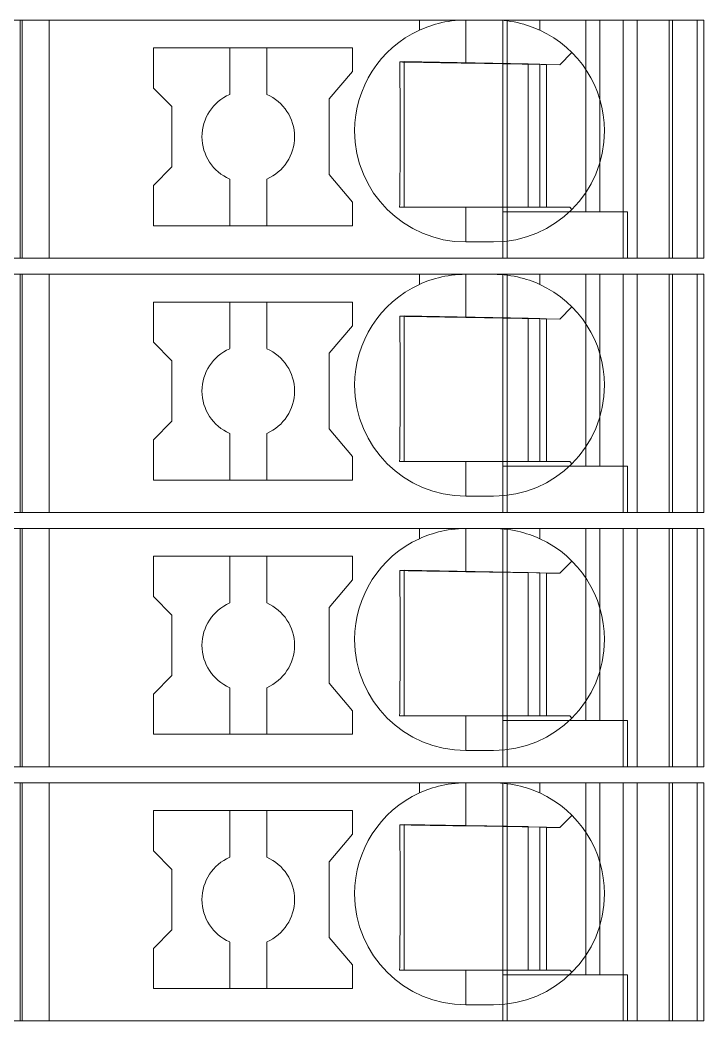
# Model space of a CAD drawing. Header units: millimetres. Extents: x 0 to 1680, y 0 to 1188.
# Drawn here: x 954.37 to 969.15, y 424.85 to 446.5 of the extents above; entities that cross this region are included whole.
import ezdxf
from ezdxf.enums import TextEntityAlignment as Align

# ---------------------------------------------------------------- set-up
doc = ezdxf.new("R2010")
doc.units = ezdxf.units.MM
for name, color, linetype, lineweight in [('EPLAN309', 5, 'Continuous', 5), ('EPLAN493', 5, 'Continuous', 5), ('MAIN-1', 7, 'Continuous', 5), ('MAIN-2', 7, 'Continuous', 5)]:
    doc.layers.add(name, color=color, linetype=linetype, lineweight=lineweight)
doc.styles.add('Tahoma', font='')
doc.styles.get('Tahoma').set_extended_font_data('Tahoma')

# ---------------------------------------------------------------- blocks, each defined once
blk = doc.blocks.new('EPLSYM_LibrarySPECIAL_Symbol12_Variant0_Placement8_32')
at = {"layer": 'EPLAN309', "lineweight": 13, "ltscale": 16}
blk.add_lwpolyline([(0, -5.15), (68.15, -5.15), (68.15, 0), (0, 0)], close=True, dxfattribs=at)
at = {"layer": 'EPLAN493', "color": 5, "style": 'Tahoma'}
blk.add_attdef('17_20450', text='', height=2.3478, dxfattribs=at).set_placement((0, -21.83478), align=Align.MIDDLE_RIGHT)
blk = doc.blocks.new('EPLSYM_LibrarySPECIAL_Symbol12_Variant0_Placement8_33')
at = {"layer": 'EPLAN309', "lineweight": 13, "ltscale": 16}
blk.add_lwpolyline([(0, -5.15), (68.15, -5.15), (68.15, 0), (0, 0)], close=True, dxfattribs=at)
at = {"layer": 'EPLAN493', "color": 5, "style": 'Tahoma'}
blk.add_attdef('17_20450', text='', height=2.3478, dxfattribs=at).set_placement((0, -21.83478), align=Align.MIDDLE_RIGHT)
blk = doc.blocks.new('EPLSYM_LibrarySPECIAL_Symbol12_Variant0_Placement8_34')
at = {"layer": 'EPLAN309', "lineweight": 13, "ltscale": 16}
blk.add_lwpolyline([(0, -5.15), (68.15, -5.15), (68.15, 0), (0, 0)], close=True, dxfattribs=at)
at = {"layer": 'EPLAN493', "color": 5, "style": 'Tahoma'}
blk.add_attdef('17_20450', text='', height=2.3478, dxfattribs=at).set_placement((0, -21.83478), align=Align.MIDDLE_RIGHT)
blk = doc.blocks.new('EPLSYM_LibrarySPECIAL_Symbol12_Variant0_Placement8_35')
at = {"layer": 'EPLAN309', "lineweight": 13, "ltscale": 16}
blk.add_lwpolyline([(0, -5.15), (68.15, -5.15), (68.15, 0), (0, 0)], close=True, dxfattribs=at)
at = {"layer": 'EPLAN493', "color": 5, "style": 'Tahoma'}
blk.add_attdef('17_20450', text='', height=2.3478, dxfattribs=at).set_placement((0, -21.83478), align=Align.MIDDLE_RIGHT)

msp = doc.modelspace()

# ---------------------------------------------------------------- linework, layer by layer
at = {"layer": 'MAIN-1'}
for p, q in [((955, 446.5), (954.367, 446.5)), ((954.367, 441.35), (954.367, 446.5)), ((955, 446.5), (963, 446.5)), ((955, 441.35), (955, 446.5)), ((963, 446.5), (964, 446.5)), ((963, 446.282), (963, 446.5)), ((963.413, 446.427), (963.347, 446.409)), ((963.481, 446.443), (963.413, 446.427)), ((963.551, 446.458), (963.481, 446.443)), ((963.622, 446.47), (963.551, 446.458)), ((963.696, 446.481), (963.622, 446.47)), ((963.771, 446.489), (963.696, 446.481)), ((963.847, 446.495), (963.771, 446.489)), ((963.923, 446.499), (963.847, 446.495)), ((964, 446.5), (963.923, 446.499)), ((964, 445.568), (964, 446.5)), ((964, 446.5), (964.6, 446.5)), ((964.6, 446.5), (964.677, 446.499)), ((965.6, 446.5), (964.6, 446.5)), ((964.677, 446.499), (964.753, 446.495)), ((964.753, 446.495), (964.829, 446.489)), ((964.829, 446.489), (964.904, 446.481)), ((964.904, 446.481), (964.978, 446.47)), ((964.978, 446.47), (965.049, 446.458)), ((965.049, 446.458), (965.119, 446.443)), ((965.119, 446.443), (965.187, 446.427)), ((965.187, 446.427), (965.253, 446.409)), ((965.6, 446.5), (969, 446.5)), ((965.6, 446.282), (965.6, 446.5)), ((969, 441.35), (969, 446.5)), ((963.052, 446.305), (963, 446.282)), ((963.106, 446.327), (963.052, 446.305)), ((963.163, 446.349), (963.106, 446.327)), ((963.222, 446.37), (963.163, 446.349)), ((963.283, 446.39), (963.222, 446.37)), ((963.347, 446.409), (963.283, 446.39)), ((965.253, 446.409), (965.317, 446.39)), ((965.317, 446.39), (965.378, 446.37)), ((965.378, 446.37), (965.437, 446.349)), ((965.437, 446.349), (965.494, 446.327)), ((965.494, 446.327), (965.548, 446.305)), ((965.548, 446.305), (965.6, 446.282)), ((957.25, 445.9), (957.25, 445.029)), ((957.25, 445.9), (961.55, 445.9)), ((958.9, 445.9), (958.9, 444.892)), ((959.7, 444.892), (959.7, 445.9)), ((961.55, 445.389), (961.55, 445.9)), ((966.033, 445.533), (966.297, 445.797)), ((962.574, 445.592), (962.574, 445.522)), ((962.635, 445.591), (962.574, 445.592)), ((962.696, 445.59), (962.635, 445.591)), ((962.671, 445.591), (962.671, 442.45)), ((962.759, 445.589), (962.696, 445.59)), ((962.822, 445.588), (962.759, 445.589)), ((962.887, 445.587), (962.822, 445.588)), ((962.953, 445.586), (962.887, 445.587)), ((963.021, 445.585), (962.953, 445.586)), ((963.09, 445.584), (963.021, 445.585)), ((963.16, 445.582), (963.09, 445.584)), ((963.233, 445.581), (963.16, 445.582)), ((963.307, 445.58), (963.233, 445.581)), ((963.385, 445.579), (963.307, 445.58)), ((963.464, 445.577), (963.385, 445.579)), ((963.547, 445.576), (963.464, 445.577)), ((963.632, 445.575), (963.547, 445.576)), ((963.72, 445.573), (963.632, 445.575)), ((963.812, 445.571), (963.72, 445.573)), ((963.905, 445.57), (963.812, 445.571)), ((964, 445.568), (963.905, 445.57)), ((964, 445.568), (966.033, 445.533)), ((961.05, 444.793), (961.55, 445.389)), ((962.574, 445.522), (962.575, 445.45)), ((962.575, 445.45), (962.576, 445.377)), ((962.576, 445.377), (962.577, 445.303)), ((965.35, 445.545), (965.35, 442.45)), ((965.6, 442.45), (965.6, 445.54)), ((965.75, 445.538), (965.75, 442.45)), ((962.577, 445.303), (962.577, 445.227)), ((962.577, 445.227), (962.578, 445.149)), ((962.578, 445.149), (962.579, 445.07)), ((957.65, 444.629), (957.25, 445.029)), ((962.579, 445.07), (962.58, 444.988)), ((962.58, 444.988), (962.58, 444.904)), ((961.05, 444.793), (961.05, 443.157)), ((962.58, 444.904), (962.581, 444.817)), ((962.581, 444.817), (962.581, 444.726)), ((962.581, 444.726), (962.582, 444.632)), ((957.65, 444.629), (957.65, 443.321)), ((962.582, 444.632), (962.582, 444.534)), ((962.582, 444.534), (962.583, 444.431)), ((962.583, 444.431), (962.583, 444.324)), ((962.583, 444.324), (962.583, 444.213)), ((962.583, 444.213), (962.583, 444.1)), ((962.583, 444.1), (962.583, 443.979)), ((962.583, 443.979), (962.583, 443.861)), ((962.583, 443.861), (962.583, 443.747)), ((962.583, 443.747), (962.582, 443.638)), ((962.582, 443.638), (962.582, 443.534)), ((962.582, 443.534), (962.581, 443.434)), ((962.581, 443.434), (962.581, 443.339)), ((957.65, 443.321), (957.25, 442.921)), ((962.58, 443.248), (962.579, 443.159)), ((962.581, 443.339), (962.58, 443.248)), ((958.9, 443.058), (958.9, 442.05)), ((959.7, 443.058), (959.7, 442.05)), ((961.05, 443.157), (961.55, 442.561)), ((962.578, 442.99), (962.577, 442.908)), ((962.579, 443.159), (962.578, 443.073)), ((962.578, 443.073), (962.578, 442.99)), ((957.25, 442.921), (957.25, 442.05)), ((962.575, 442.75), (962.574, 442.674)), ((962.576, 442.829), (962.575, 442.75)), ((962.577, 442.908), (962.576, 442.829)), ((961.55, 442.05), (961.55, 442.561)), ((962.574, 442.598), (962.573, 442.524)), ((962.574, 442.674), (962.574, 442.598)), ((962.573, 442.524), (962.572, 442.45)), ((962.572, 442.45), (962.633, 442.45)), ((962.633, 442.45), (962.695, 442.45)), ((962.695, 442.45), (962.759, 442.45)), ((962.759, 442.45), (962.823, 442.45)), ((962.823, 442.45), (962.889, 442.45)), ((962.889, 442.45), (962.955, 442.45)), ((962.955, 442.45), (963.024, 442.45)), ((963.024, 442.45), (963.093, 442.45)), ((963.093, 442.45), (963.165, 442.45)), ((963.165, 442.45), (963.239, 442.45)), ((963.239, 442.45), (963.314, 442.45)), ((963.314, 442.45), (963.392, 442.45)), ((963.392, 442.45), (963.472, 442.45)), ((963.472, 442.45), (963.555, 442.45)), ((963.555, 442.45), (963.64, 442.45)), ((963.64, 442.45), (963.727, 442.45)), ((963.727, 442.45), (963.817, 442.45)), ((963.817, 442.45), (963.908, 442.45)), ((963.908, 442.45), (964, 442.45)), ((964, 442.45), (964, 441.7)), ((964, 442.45), (966.25, 442.45)), ((966.297, 442.403), (966.25, 442.45)), ((961.55, 442.05), (957.25, 442.05)), ((964.6, 441.7), (964, 441.7)), ((955, 441.35), (954.367, 441.35)), ((955, 441.35), (969, 441.35)), ((967.5, 441.35), (967.5, 441.35)), ((955, 441), (954.367, 441)), ((954.367, 435.85), (954.367, 441)), ((955, 441), (963, 441)), ((955, 435.85), (955, 441)), ((963, 441), (964, 441)), ((963, 440.782), (963, 441)), ((963.052, 440.805), (963, 440.782)), ((963.106, 440.827), (963.052, 440.805)), ((963.163, 440.849), (963.106, 440.827)), ((963.222, 440.87), (963.163, 440.849)), ((963.283, 440.89), (963.222, 440.87)), ((963.347, 440.909), (963.283, 440.89)), ((963.413, 440.927), (963.347, 440.909)), ((963.481, 440.943), (963.413, 440.927)), ((963.551, 440.958), (963.481, 440.943)), ((963.622, 440.97), (963.551, 440.958)), ((963.696, 440.981), (963.622, 440.97)), ((963.771, 440.989), (963.696, 440.981)), ((963.847, 440.995), (963.771, 440.989)), ((963.923, 440.999), (963.847, 440.995)), ((964, 441), (963.923, 440.999)), ((964, 440.068), (964, 441)), ((964, 441), (964.6, 441)), ((964.6, 441), (964.677, 440.999)), ((965.6, 441), (964.6, 441)), ((964.677, 440.999), (964.753, 440.995)), ((964.753, 440.995), (964.829, 440.989)), ((964.829, 440.989), (964.904, 440.981)), ((964.904, 440.981), (964.978, 440.97)), ((964.978, 440.97), (965.049, 440.958)), ((965.049, 440.958), (965.119, 440.943)), ((965.119, 440.943), (965.187, 440.927)), ((965.187, 440.927), (965.253, 440.909)), ((965.253, 440.909), (965.317, 440.89)), ((965.317, 440.89), (965.378, 440.87)), ((965.378, 440.87), (965.437, 440.849)), ((965.437, 440.849), (965.494, 440.827)), ((965.494, 440.827), (965.548, 440.805)), ((965.548, 440.805), (965.6, 440.782)), ((965.6, 441), (969, 441)), ((965.6, 440.782), (965.6, 441)), ((969, 435.85), (969, 441)), ((957.25, 440.4), (957.25, 439.529)), ((957.25, 440.4), (961.55, 440.4)), ((958.9, 440.4), (958.9, 439.392)), ((959.7, 439.392), (959.7, 440.4)), ((961.55, 439.889), (961.55, 440.4)), ((966.033, 440.033), (966.297, 440.297)), ((962.574, 440.092), (962.574, 440.022)), ((962.635, 440.091), (962.574, 440.092)), ((962.574, 440.022), (962.575, 439.95)), ((962.575, 439.95), (962.576, 439.877)), ((962.696, 440.09), (962.635, 440.091)), ((962.671, 440.091), (962.671, 436.95)), ((962.759, 440.089), (962.696, 440.09)), ((962.822, 440.088), (962.759, 440.089)), ((962.887, 440.087), (962.822, 440.088)), ((962.953, 440.086), (962.887, 440.087)), ((963.021, 440.085), (962.953, 440.086)), ((963.09, 440.084), (963.021, 440.085)), ((963.16, 440.082), (963.09, 440.084)), ((963.233, 440.081), (963.16, 440.082)), ((963.307, 440.08), (963.233, 440.081)), ((963.385, 440.079), (963.307, 440.08)), ((963.464, 440.077), (963.385, 440.079)), ((963.547, 440.076), (963.464, 440.077)), ((963.632, 440.075), (963.547, 440.076)), ((963.72, 440.073), (963.632, 440.075)), ((963.812, 440.071), (963.72, 440.073)), ((963.905, 440.07), (963.812, 440.071)), ((964, 440.068), (963.905, 440.07)), ((964, 440.068), (966.033, 440.033)), ((965.35, 440.045), (965.35, 436.95)), ((965.6, 436.95), (965.6, 440.04)), ((965.75, 440.038), (965.75, 436.95)), ((961.05, 439.293), (961.55, 439.889)), ((962.576, 439.877), (962.577, 439.803)), ((962.577, 439.803), (962.577, 439.727)), ((962.577, 439.727), (962.578, 439.649)), ((957.65, 439.129), (957.25, 439.529)), ((962.578, 439.649), (962.579, 439.57)), ((962.579, 439.57), (962.58, 439.488)), ((961.05, 439.293), (961.05, 437.657)), ((962.58, 439.488), (962.58, 439.404)), ((962.58, 439.404), (962.581, 439.317)), ((962.581, 439.317), (962.581, 439.226)), ((957.65, 439.129), (957.65, 437.821)), ((962.581, 439.226), (962.582, 439.132)), ((962.582, 439.132), (962.582, 439.034)), ((962.582, 439.034), (962.583, 438.931)), ((962.583, 438.931), (962.583, 438.824)), ((962.583, 438.824), (962.583, 438.713)), ((962.583, 438.713), (962.583, 438.6)), ((962.583, 438.6), (962.583, 438.479)), ((962.583, 438.479), (962.583, 438.361)), ((962.583, 438.247), (962.582, 438.138)), ((962.583, 438.361), (962.583, 438.247)), ((962.582, 438.034), (962.581, 437.934)), ((962.582, 438.138), (962.582, 438.034)), ((957.65, 437.821), (957.25, 437.421)), ((962.581, 437.839), (962.58, 437.748)), ((962.581, 437.934), (962.581, 437.839)), ((958.9, 437.558), (958.9, 436.55)), ((959.7, 437.558), (959.7, 436.55)), ((961.05, 437.657), (961.55, 437.061)), ((962.579, 437.659), (962.578, 437.573)), ((962.578, 437.573), (962.578, 437.49)), ((962.58, 437.748), (962.579, 437.659)), ((957.25, 437.421), (957.25, 436.55)), ((962.577, 437.408), (962.576, 437.329)), ((962.578, 437.49), (962.577, 437.408)), ((962.575, 437.25), (962.574, 437.174)), ((962.574, 437.174), (962.574, 437.098)), ((962.576, 437.329), (962.575, 437.25)), ((961.55, 436.55), (961.55, 437.061)), ((962.573, 437.024), (962.572, 436.95)), ((962.572, 436.95), (962.633, 436.95)), ((962.574, 437.098), (962.573, 437.024)), ((962.633, 436.95), (962.695, 436.95)), ((962.695, 436.95), (962.759, 436.95)), ((962.759, 436.95), (962.823, 436.95)), ((962.823, 436.95), (962.889, 436.95)), ((962.889, 436.95), (962.955, 436.95)), ((962.955, 436.95), (963.024, 436.95)), ((963.024, 436.95), (963.093, 436.95)), ((963.093, 436.95), (963.165, 436.95)), ((963.165, 436.95), (963.239, 436.95)), ((963.239, 436.95), (963.314, 436.95)), ((963.314, 436.95), (963.392, 436.95)), ((963.392, 436.95), (963.472, 436.95)), ((963.472, 436.95), (963.555, 436.95)), ((963.555, 436.95), (963.64, 436.95)), ((963.64, 436.95), (963.727, 436.95)), ((963.727, 436.95), (963.817, 436.95)), ((963.817, 436.95), (963.908, 436.95)), ((963.908, 436.95), (964, 436.95)), ((964, 436.95), (964, 436.2)), ((964, 436.95), (966.25, 436.95)), ((966.297, 436.903), (966.25, 436.95)), ((961.55, 436.55), (957.25, 436.55)), ((964.6, 436.2), (964, 436.2)), ((955, 435.85), (954.367, 435.85)), ((955, 435.85), (969, 435.85)), ((967.5, 435.85), (967.5, 435.85)), ((955, 435.5), (954.367, 435.5)), ((954.367, 430.35), (954.367, 435.5)), ((955, 435.5), (963, 435.5)), ((955, 430.35), (955, 435.5)), ((963, 435.5), (964, 435.5)), ((963, 435.282), (963, 435.5)), ((963.283, 435.39), (963.222, 435.37)), ((963.347, 435.409), (963.283, 435.39)), ((963.413, 435.427), (963.347, 435.409)), ((963.481, 435.443), (963.413, 435.427)), ((963.551, 435.458), (963.481, 435.443)), ((963.622, 435.47), (963.551, 435.458)), ((963.696, 435.481), (963.622, 435.47)), ((963.771, 435.489), (963.696, 435.481)), ((963.847, 435.495), (963.771, 435.489)), ((963.923, 435.499), (963.847, 435.495)), ((964, 435.5), (963.923, 435.499)), ((964, 434.568), (964, 435.5)), ((964, 435.5), (964.6, 435.5)), ((964.6, 435.5), (964.677, 435.499)), ((965.6, 435.5), (964.6, 435.5)), ((964.677, 435.499), (964.753, 435.495)), ((964.753, 435.495), (964.829, 435.489)), ((964.829, 435.489), (964.904, 435.481)), ((964.904, 435.481), (964.978, 435.47)), ((964.978, 435.47), (965.049, 435.458)), ((965.049, 435.458), (965.119, 435.443)), ((965.119, 435.443), (965.187, 435.427)), ((965.187, 435.427), (965.253, 435.409)), ((965.253, 435.409), (965.317, 435.39)), ((965.317, 435.39), (965.378, 435.37)), ((965.6, 435.5), (969, 435.5)), ((965.6, 435.282), (965.6, 435.5)), ((969, 430.35), (969, 435.5)), ((963.052, 435.305), (963, 435.282)), ((963.106, 435.327), (963.052, 435.305)), ((963.163, 435.349), (963.106, 435.327)), ((963.222, 435.37), (963.163, 435.349)), ((965.378, 435.37), (965.437, 435.349)), ((965.437, 435.349), (965.494, 435.327)), ((965.494, 435.327), (965.548, 435.305)), ((965.548, 435.305), (965.6, 435.282)), ((957.25, 434.9), (957.25, 434.029)), ((957.25, 434.9), (961.55, 434.9)), ((958.9, 434.9), (958.9, 433.892)), ((959.7, 433.892), (959.7, 434.9)), ((961.55, 434.389), (961.55, 434.9)), ((966.033, 434.533), (966.297, 434.797)), ((962.574, 434.592), (962.574, 434.522)), ((962.635, 434.591), (962.574, 434.592)), ((962.574, 434.522), (962.575, 434.45)), ((962.696, 434.59), (962.635, 434.591)), ((962.671, 434.591), (962.671, 431.45)), ((962.759, 434.589), (962.696, 434.59)), ((962.822, 434.588), (962.759, 434.589)), ((962.887, 434.587), (962.822, 434.588)), ((962.953, 434.586), (962.887, 434.587)), ((963.021, 434.585), (962.953, 434.586)), ((963.09, 434.584), (963.021, 434.585)), ((963.16, 434.582), (963.09, 434.584)), ((963.233, 434.581), (963.16, 434.582)), ((963.307, 434.58), (963.233, 434.581)), ((963.385, 434.579), (963.307, 434.58)), ((963.464, 434.577), (963.385, 434.579)), ((963.547, 434.576), (963.464, 434.577)), ((963.632, 434.575), (963.547, 434.576)), ((963.72, 434.573), (963.632, 434.575)), ((963.812, 434.571), (963.72, 434.573)), ((963.905, 434.57), (963.812, 434.571)), ((964, 434.568), (963.905, 434.57)), ((964, 434.568), (966.033, 434.533)), ((965.35, 434.545), (965.35, 431.45)), ((965.6, 431.45), (965.6, 434.54)), ((965.75, 434.538), (965.75, 431.45)), ((961.05, 433.793), (961.55, 434.389)), ((962.575, 434.45), (962.576, 434.377)), ((962.576, 434.377), (962.577, 434.303)), ((962.577, 434.303), (962.577, 434.227)), ((962.577, 434.227), (962.578, 434.149)), ((962.578, 434.149), (962.579, 434.07)), ((957.65, 433.629), (957.25, 434.029)), ((962.579, 434.07), (962.58, 433.988)), ((962.58, 433.988), (962.58, 433.904)), ((962.58, 433.904), (962.581, 433.817)), ((961.05, 433.793), (961.05, 432.157)), ((962.581, 433.817), (962.581, 433.726)), ((962.581, 433.726), (962.582, 433.632)), ((957.65, 433.629), (957.65, 432.321)), ((962.582, 433.632), (962.582, 433.534)), ((962.582, 433.534), (962.583, 433.431)), ((962.583, 433.431), (962.583, 433.324)), ((962.583, 433.324), (962.583, 433.213)), ((962.583, 433.213), (962.583, 433.1)), ((962.583, 433.1), (962.583, 432.979)), ((962.583, 432.979), (962.583, 432.861)), ((962.583, 432.861), (962.583, 432.747)), ((962.583, 432.747), (962.582, 432.638)), ((962.582, 432.638), (962.582, 432.534)), ((962.582, 432.534), (962.581, 432.434)), ((962.581, 432.434), (962.581, 432.339)), ((957.65, 432.321), (957.25, 431.921)), ((961.05, 432.157), (961.55, 431.561)), ((962.579, 432.159), (962.578, 432.073)), ((962.58, 432.248), (962.579, 432.159)), ((962.581, 432.339), (962.58, 432.248)), ((957.25, 431.921), (957.25, 431.05)), ((958.9, 432.058), (958.9, 431.05)), ((959.7, 432.058), (959.7, 431.05)), ((962.578, 431.99), (962.577, 431.908)), ((962.578, 432.073), (962.578, 431.99)), ((962.575, 431.75), (962.574, 431.674)), ((962.576, 431.829), (962.575, 431.75)), ((962.577, 431.908), (962.576, 431.829)), ((961.55, 431.05), (961.55, 431.561)), ((962.573, 431.524), (962.572, 431.45)), ((962.574, 431.598), (962.573, 431.524)), ((962.574, 431.674), (962.574, 431.598)), ((962.572, 431.45), (962.633, 431.45)), ((962.633, 431.45), (962.695, 431.45)), ((962.695, 431.45), (962.759, 431.45)), ((962.759, 431.45), (962.823, 431.45)), ((962.823, 431.45), (962.889, 431.45)), ((962.889, 431.45), (962.955, 431.45)), ((962.955, 431.45), (963.024, 431.45)), ((963.024, 431.45), (963.093, 431.45)), ((963.093, 431.45), (963.165, 431.45)), ((963.165, 431.45), (963.239, 431.45)), ((963.239, 431.45), (963.314, 431.45)), ((963.314, 431.45), (963.392, 431.45)), ((963.392, 431.45), (963.472, 431.45)), ((963.472, 431.45), (963.555, 431.45)), ((963.555, 431.45), (963.64, 431.45)), ((963.64, 431.45), (963.727, 431.45)), ((963.727, 431.45), (963.817, 431.45)), ((963.817, 431.45), (963.908, 431.45)), ((963.908, 431.45), (964, 431.45)), ((964, 431.45), (964, 430.7)), ((964, 431.45), (966.25, 431.45)), ((966.297, 431.403), (966.25, 431.45)), ((961.55, 431.05), (957.25, 431.05)), ((964.6, 430.7), (964, 430.7)), ((955, 430.35), (954.367, 430.35)), ((955, 430.35), (969, 430.35)), ((967.5, 430.35), (967.5, 430.35)), ((955, 430), (954.367, 430)), ((954.367, 424.85), (954.367, 430)), ((955, 430), (963, 430)), ((955, 424.85), (955, 430)), ((963, 430), (964, 430)), ((963, 429.782), (963, 430)), ((963.622, 429.97), (963.551, 429.958)), ((963.696, 429.981), (963.622, 429.97)), ((963.771, 429.989), (963.696, 429.981)), ((963.847, 429.995), (963.771, 429.989)), ((963.923, 429.999), (963.847, 429.995)), ((964, 430), (963.923, 429.999)), ((964, 429.068), (964, 430)), ((964, 430), (964.6, 430)), ((964.6, 430), (964.677, 429.999)), ((965.6, 430), (964.6, 430)), ((964.677, 429.999), (964.753, 429.995)), ((964.753, 429.995), (964.829, 429.989)), ((964.829, 429.989), (964.904, 429.981)), ((964.904, 429.981), (964.978, 429.97)), ((964.978, 429.97), (965.049, 429.958)), ((965.6, 430), (969, 430)), ((965.6, 429.782), (965.6, 430)), ((969, 424.85), (969, 430)), ((963.052, 429.805), (963, 429.782)), ((963.106, 429.827), (963.052, 429.805)), ((963.163, 429.849), (963.106, 429.827)), ((963.222, 429.87), (963.163, 429.849)), ((963.283, 429.89), (963.222, 429.87)), ((963.347, 429.909), (963.283, 429.89)), ((963.413, 429.927), (963.347, 429.909)), ((963.481, 429.943), (963.413, 429.927)), ((963.551, 429.958), (963.481, 429.943)), ((965.049, 429.958), (965.119, 429.943)), ((965.119, 429.943), (965.187, 429.927)), ((965.187, 429.927), (965.253, 429.909)), ((965.253, 429.909), (965.317, 429.89)), ((965.317, 429.89), (965.378, 429.87)), ((965.378, 429.87), (965.437, 429.849)), ((965.437, 429.849), (965.494, 429.827)), ((965.494, 429.827), (965.548, 429.805)), ((965.548, 429.805), (965.6, 429.782)), ((957.25, 429.4), (957.25, 428.529)), ((957.25, 429.4), (961.55, 429.4)), ((958.9, 429.4), (958.9, 428.392)), ((959.7, 428.392), (959.7, 429.4)), ((961.55, 428.889), (961.55, 429.4)), ((966.033, 429.033), (966.297, 429.297)), ((961.05, 428.293), (961.55, 428.889)), ((962.574, 429.092), (962.574, 429.022)), ((962.635, 429.091), (962.574, 429.092)), ((962.574, 429.022), (962.575, 428.95)), ((962.575, 428.95), (962.576, 428.877)), ((962.696, 429.09), (962.635, 429.091)), ((962.671, 429.091), (962.671, 425.95)), ((962.759, 429.089), (962.696, 429.09)), ((962.822, 429.088), (962.759, 429.089)), ((962.887, 429.087), (962.822, 429.088)), ((962.953, 429.086), (962.887, 429.087)), ((963.021, 429.085), (962.953, 429.086)), ((963.09, 429.084), (963.021, 429.085)), ((963.16, 429.082), (963.09, 429.084)), ((963.233, 429.081), (963.16, 429.082)), ((963.307, 429.08), (963.233, 429.081)), ((963.385, 429.079), (963.307, 429.08)), ((963.464, 429.077), (963.385, 429.079)), ((963.547, 429.076), (963.464, 429.077)), ((963.632, 429.075), (963.547, 429.076)), ((963.72, 429.073), (963.632, 429.075)), ((963.812, 429.071), (963.72, 429.073)), ((963.905, 429.07), (963.812, 429.071)), ((964, 429.068), (963.905, 429.07)), ((964, 429.068), (966.033, 429.033)), ((965.35, 429.045), (965.35, 425.95)), ((965.6, 425.95), (965.6, 429.04)), ((965.75, 429.038), (965.75, 425.95)), ((962.576, 428.877), (962.577, 428.803)), ((962.577, 428.803), (962.577, 428.727)), ((962.577, 428.727), (962.578, 428.649)), ((957.65, 428.129), (957.25, 428.529)), ((962.578, 428.649), (962.579, 428.57)), ((962.579, 428.57), (962.58, 428.488)), ((962.58, 428.488), (962.58, 428.404)), ((961.05, 428.293), (961.05, 426.657)), ((962.58, 428.404), (962.581, 428.317)), ((962.581, 428.317), (962.581, 428.226)), ((957.65, 428.129), (957.65, 426.821)), ((962.581, 428.226), (962.582, 428.132)), ((962.582, 428.132), (962.582, 428.034)), ((962.582, 428.034), (962.583, 427.931)), ((962.583, 427.931), (962.583, 427.824)), ((962.583, 427.824), (962.583, 427.713)), ((962.583, 427.713), (962.583, 427.6)), ((962.583, 427.6), (962.583, 427.479)), ((962.583, 427.479), (962.583, 427.361)), ((962.583, 427.247), (962.582, 427.138)), ((962.583, 427.361), (962.583, 427.247)), ((962.582, 427.034), (962.581, 426.934)), ((962.582, 427.138), (962.582, 427.034)), ((957.65, 426.821), (957.25, 426.421)), ((962.58, 426.748), (962.579, 426.659)), ((962.581, 426.839), (962.58, 426.748)), ((962.581, 426.934), (962.581, 426.839)), ((958.9, 426.558), (958.9, 425.55)), ((959.7, 426.558), (959.7, 425.55)), ((961.05, 426.657), (961.55, 426.061)), ((962.579, 426.659), (962.578, 426.573)), ((962.578, 426.573), (962.578, 426.49)), ((957.25, 426.421), (957.25, 425.55)), ((962.576, 426.329), (962.575, 426.25)), ((962.577, 426.408), (962.576, 426.329)), ((962.578, 426.49), (962.577, 426.408)), ((962.574, 426.098), (962.573, 426.024)), ((962.575, 426.25), (962.574, 426.174)), ((962.574, 426.174), (962.574, 426.098)), ((961.55, 425.55), (961.55, 426.061)), ((962.573, 426.024), (962.572, 425.95)), ((962.572, 425.95), (962.633, 425.95)), ((962.633, 425.95), (962.695, 425.95)), ((962.695, 425.95), (962.759, 425.95)), ((962.759, 425.95), (962.823, 425.95)), ((962.823, 425.95), (962.889, 425.95)), ((962.889, 425.95), (962.955, 425.95)), ((962.955, 425.95), (963.024, 425.95)), ((963.024, 425.95), (963.093, 425.95)), ((963.093, 425.95), (963.165, 425.95)), ((963.165, 425.95), (963.239, 425.95)), ((963.239, 425.95), (963.314, 425.95)), ((963.314, 425.95), (963.392, 425.95)), ((963.392, 425.95), (963.472, 425.95)), ((963.472, 425.95), (963.555, 425.95)), ((963.555, 425.95), (963.64, 425.95)), ((963.64, 425.95), (963.727, 425.95)), ((963.727, 425.95), (963.817, 425.95)), ((963.817, 425.95), (963.908, 425.95)), ((963.908, 425.95), (964, 425.95)), ((964, 425.95), (964, 425.2)), ((964, 425.95), (966.25, 425.95)), ((966.297, 425.903), (966.25, 425.95)), ((961.55, 425.55), (957.25, 425.55)), ((964.6, 425.2), (964, 425.2)), ((955, 424.85), (954.367, 424.85)), ((955, 424.85), (969, 424.85)), ((967.5, 424.85), (967.5, 424.85))]:
    msp.add_line(p, q, dxfattribs=at)
for centre, radius, start, end in [((964, 444.1), 2.4, 114.6244, 180), ((964.6, 444.1), 2.4, 0, 65.3756), ((959.3, 443.975), 1, 113.5782, 180), ((959.3, 443.975), 1, 0, 66.4218), ((964, 444.1), 2.4, 180, 270), ((964.6, 444.1), 2.4, 270, 0), ((959.3, 443.975), 1, 180, 246.4218), ((959.3, 443.975), 1, 293.5782, 0), ((964, 438.6), 2.4, 114.6244, 180), ((964.6, 438.6), 2.4, 0, 65.3756), ((959.3, 438.475), 1, 113.5782, 180), ((959.3, 438.475), 1, 0, 66.4218), ((959.3, 438.475), 1, 180, 246.4218), ((959.3, 438.475), 1, 293.5782, 0), ((964, 438.6), 2.4, 180, 270), ((964.6, 438.6), 2.4, 270, 0), ((964, 433.1), 2.4, 114.6244, 180), ((964.6, 433.1), 2.4, 0, 65.3756), ((959.3, 432.975), 1, 113.5782, 180), ((959.3, 432.975), 1, 0, 66.4218), ((964, 433.1), 2.4, 180, 270), ((964.6, 433.1), 2.4, 270, 0), ((959.3, 432.975), 1, 180, 246.4218), ((959.3, 432.975), 1, 293.5782, 0), ((964, 427.6), 2.4, 114.6244, 180), ((964.6, 427.6), 2.4, 0, 65.3756), ((959.3, 427.475), 1, 113.5782, 180), ((959.3, 427.475), 1, 0, 66.4218), ((964, 427.6), 2.4, 180, 270), ((964.6, 427.6), 2.4, 270, 0), ((959.3, 427.475), 1, 180, 246.4218), ((959.3, 427.475), 1, 293.5782, 0)]:
    msp.add_arc(centre, radius, start, end, dxfattribs=at)
at = {"layer": 'MAIN-2'}
for p, q in [((954.414, 446.5), (954.414, 441.35)), ((964.8, 446.5), (964.8, 441.35)), ((964.898, 446.5), (964.898, 441.35)), ((966.6, 446.5), (966.6, 442.35)), ((966.9, 442.35), (966.9, 446.5)), ((967.4, 446.5), (967.4, 441.35)), ((967.709, 441.35), (967.709, 446.5)), ((968.4, 441.35), (968.4, 446.5)), ((968.47, 446.5), (968.47, 441.35)), ((962.671, 445.6), (962.574, 445.592)), ((962.671, 445.6), (962.671, 445.591)), ((965.35, 445.553), (962.671, 445.6)), ((965.35, 445.548), (965.35, 445.553)), ((965.6, 445.543), (965.35, 445.548)), ((965.35, 445.548), (965.35, 445.545)), ((965.6, 445.543), (965.6, 445.542)), ((965.75, 445.539), (965.6, 445.542)), ((965.6, 445.54), (965.6, 445.542)), ((965.75, 445.538), (965.75, 445.539)), ((965.75, 445.538), (966.033, 445.533)), ((965.75, 445.538), (965.75, 445.538)), ((964.8, 442.35), (967.5, 442.35)), ((965.35, 442.45), (965.35, 442.45)), ((965.6, 442.45), (965.6, 442.45)), ((966.297, 442.403), (966.297, 442.403)), ((967.5, 441.35), (967.5, 442.35)), ((954.414, 441), (954.414, 435.85)), ((964.8, 441), (964.8, 435.85)), ((964.898, 441), (964.898, 435.85)), ((966.6, 441), (966.6, 436.85)), ((966.9, 436.85), (966.9, 441)), ((967.4, 441), (967.4, 435.85)), ((967.709, 435.85), (967.709, 441)), ((968.4, 435.85), (968.4, 441)), ((968.47, 441), (968.47, 435.85)), ((962.671, 440.1), (962.574, 440.092)), ((962.671, 440.1), (962.671, 440.091)), ((965.35, 440.053), (962.671, 440.1)), ((965.35, 440.048), (965.35, 440.053)), ((965.6, 440.043), (965.35, 440.048)), ((965.35, 440.048), (965.35, 440.045)), ((965.6, 440.043), (965.6, 440.042)), ((965.75, 440.039), (965.6, 440.042)), ((965.6, 440.04), (965.6, 440.042)), ((965.75, 440.038), (965.75, 440.039)), ((965.75, 440.038), (966.033, 440.033)), ((965.75, 440.038), (965.75, 440.038)), ((965.35, 436.95), (965.35, 436.95)), ((965.6, 436.95), (965.6, 436.95)), ((966.297, 436.903), (966.297, 436.903)), ((964.8, 436.85), (967.5, 436.85)), ((967.5, 435.85), (967.5, 436.85)), ((954.414, 435.5), (954.414, 430.35)), ((964.8, 435.5), (964.8, 430.35)), ((964.898, 435.5), (964.898, 430.35)), ((966.6, 435.5), (966.6, 431.35)), ((966.9, 431.35), (966.9, 435.5)), ((967.4, 435.5), (967.4, 430.35)), ((967.709, 430.35), (967.709, 435.5)), ((968.4, 430.35), (968.4, 435.5)), ((968.47, 435.5), (968.47, 430.35)), ((962.671, 434.6), (962.574, 434.592)), ((962.671, 434.6), (962.671, 434.591)), ((965.35, 434.553), (962.671, 434.6)), ((965.35, 434.548), (965.35, 434.553)), ((965.6, 434.543), (965.35, 434.548)), ((965.35, 434.548), (965.35, 434.545)), ((965.6, 434.543), (965.6, 434.542)), ((965.75, 434.539), (965.6, 434.542)), ((965.6, 434.54), (965.6, 434.542)), ((965.75, 434.538), (965.75, 434.539)), ((965.75, 434.538), (966.033, 434.533)), ((965.75, 434.538), (965.75, 434.538)), ((964.8, 431.35), (967.5, 431.35)), ((965.35, 431.45), (965.35, 431.45)), ((965.6, 431.45), (965.6, 431.45)), ((966.297, 431.403), (966.297, 431.403)), ((967.5, 430.35), (967.5, 431.35)), ((954.414, 430), (954.414, 424.85)), ((964.8, 430), (964.8, 424.85)), ((964.898, 430), (964.898, 424.85)), ((966.6, 430), (966.6, 425.85)), ((966.9, 425.85), (966.9, 430)), ((967.4, 430), (967.4, 424.85)), ((967.709, 424.85), (967.709, 430)), ((968.4, 424.85), (968.4, 430)), ((968.47, 430), (968.47, 424.85)), ((962.671, 429.1), (962.574, 429.092)), ((962.671, 429.1), (962.671, 429.091)), ((965.35, 429.053), (962.671, 429.1)), ((965.35, 429.048), (965.35, 429.053)), ((965.6, 429.043), (965.35, 429.048)), ((965.35, 429.048), (965.35, 429.045)), ((965.6, 429.043), (965.6, 429.042)), ((965.75, 429.039), (965.6, 429.042)), ((965.6, 429.04), (965.6, 429.042)), ((965.75, 429.038), (965.75, 429.039)), ((965.75, 429.038), (966.033, 429.033)), ((965.75, 429.038), (965.75, 429.038)), ((965.35, 425.95), (965.35, 425.95)), ((965.6, 425.95), (965.6, 425.95)), ((966.297, 425.903), (966.297, 425.903)), ((964.8, 425.85), (967.5, 425.85)), ((967.5, 424.85), (967.5, 425.85))]:
    msp.add_line(p, q, dxfattribs=at)

# ---------------------------------------------------------------- block references
for name, p in [('EPLSYM_LibrarySPECIAL_Symbol12_Variant0_Placement8_32', (901, 446.5)), ('EPLSYM_LibrarySPECIAL_Symbol12_Variant0_Placement8_33', (901, 441)), ('EPLSYM_LibrarySPECIAL_Symbol12_Variant0_Placement8_34', (901, 435.5)), ('EPLSYM_LibrarySPECIAL_Symbol12_Variant0_Placement8_35', (901, 430))]:
    msp.add_blockref(name, p)

doc.saveas('drawing.dxf')
